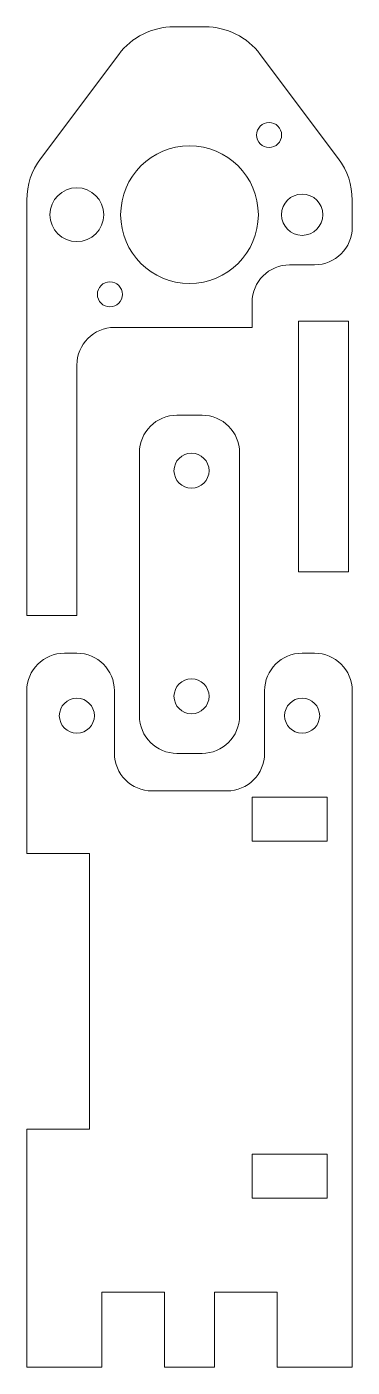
# Model space of a CAD drawing. Header units: millimetres. Extents: x 0 to 26, y 0 to 107.
import ezdxf

# ---------------------------------------------------------------- set-up
doc = ezdxf.new("R2010")
doc.units = ezdxf.units.MM
doc.layers.add('horizontal-inner-cut-full', color=3, linetype='CONTINUOUS', lineweight=0)
doc.layers.add('horizontal-outer-cut-full', color=3, linetype='CONTINUOUS', lineweight=0)

msp = doc.modelspace()

# ---------------------------------------------------------------- linework, layer by layer
at = {"layer": 'horizontal-inner-cut-full'}
for p, q in [((24, 45.5), (18, 45.5)), ((18, 42), (18, 45.5)), ((24, 45.5), (24, 42)), ((24, 42), (18, 42)), ((18, 13.5), (18, 17)), ((18, 17), (24, 17)), ((24, 17), (24, 13.5)), ((24, 13.5), (18, 13.5))]:
    msp.add_line(p, q, dxfattribs=at)
for centre, radius in [((19.36, 98.36), 1), ((13, 92), 5.5), ((4, 92), 2.15), ((22, 92), 1.65), ((6.64, 85.64), 1), ((13.16, 71.56), 1.4), ((13.16, 53.56), 1.4), ((4, 52), 1.4), ((22, 52), 1.4)]:
    msp.add_circle(centre, radius, dxfattribs=at)
at = {"layer": 'horizontal-outer-cut-full'}
for p, q in [((14.25, 107), (11.75, 107)), ((7.35, 104.8), (1.1, 96.47)), ((24.9, 96.47), (18.65, 104.8)), ((0, 93.17), (0, 88.5)), ((26, 93.17), (26, 91)), ((0, 88.5), (0, 61)), ((21, 88), (23, 88)), ((18, 83), (18, 85)), ((21.71, 63.5), (21.71, 83.5)), ((21.71, 83.5), (25.71, 83.5)), ((25.71, 83.5), (25.71, 63.5)), ((11, 83), (7, 83)), ((11, 83), (15, 83)), ((15, 83), (18, 83)), ((4, 61), (4, 80)), ((14, 76), (12, 76)), ((9, 73), (9, 52)), ((17, 52), (17, 73)), ((25.71, 63.5), (21.71, 63.5)), ((0, 60), (0, 61)), ((4, 61), (4, 60)), ((4, 60), (0, 60)), ((3, 57), (4, 57)), ((22, 57), (23, 57)), ((0, 51.5), (0, 54)), ((7, 54), (7, 49)), ((19, 49), (19, 54)), ((26, 54), (26, 0)), ((26, 54), (26, 54)), ((0, 51.5), (0, 41)), ((12, 49), (14, 49)), ((10, 46), (16, 46)), ((5, 41), (0, 41)), ((5, 20), (5, 41)), ((5, 20), (5, 19)), ((5, 19), (0, 19)), ((0, 19), (0, 0)), ((11, 6), (6, 6)), ((6, 6), (6, 0)), ((11, 6), (11, 0)), ((20, 6), (15, 6)), ((15, 6), (15, 0)), ((20, 6), (20, 0)), ((3, 0), (0, 0)), ((3, 0), (6, 0)), ((11, 0), (15, 0)), ((23, 0), (20, 0)), ((26, 0), (23, 0))]:
    msp.add_line(p, q, dxfattribs=at)
for centre, radius, start, end in [((11.75, 101.5), 5.5, 90, 143.1301), ((14.25, 101.5), 5.5, 36.8699, 90), ((5.5, 93.17), 5.5, 143.1301, 180), ((20.5, 93.17), 5.5, 360, 36.8699), ((23, 91), 3, 270, 0), ((21, 85), 3, 90, 180), ((7, 80), 3, 90, 180), ((12, 73), 3, 90, 180), ((14, 73), 3, 0, 90), ((3, 54), 3, 90, 180), ((4, 54), 3, 360, 90), ((22, 54), 3, 90, 180), ((23, 54), 3, 360, 90), ((12, 52), 3, 180, 270), ((14, 52), 3, 270, 0), ((10, 49), 3, 180, 270), ((16, 49), 3, 270, 360)]:
    msp.add_arc(centre, radius, start, end, dxfattribs=at)

doc.saveas('drawing.dxf')
